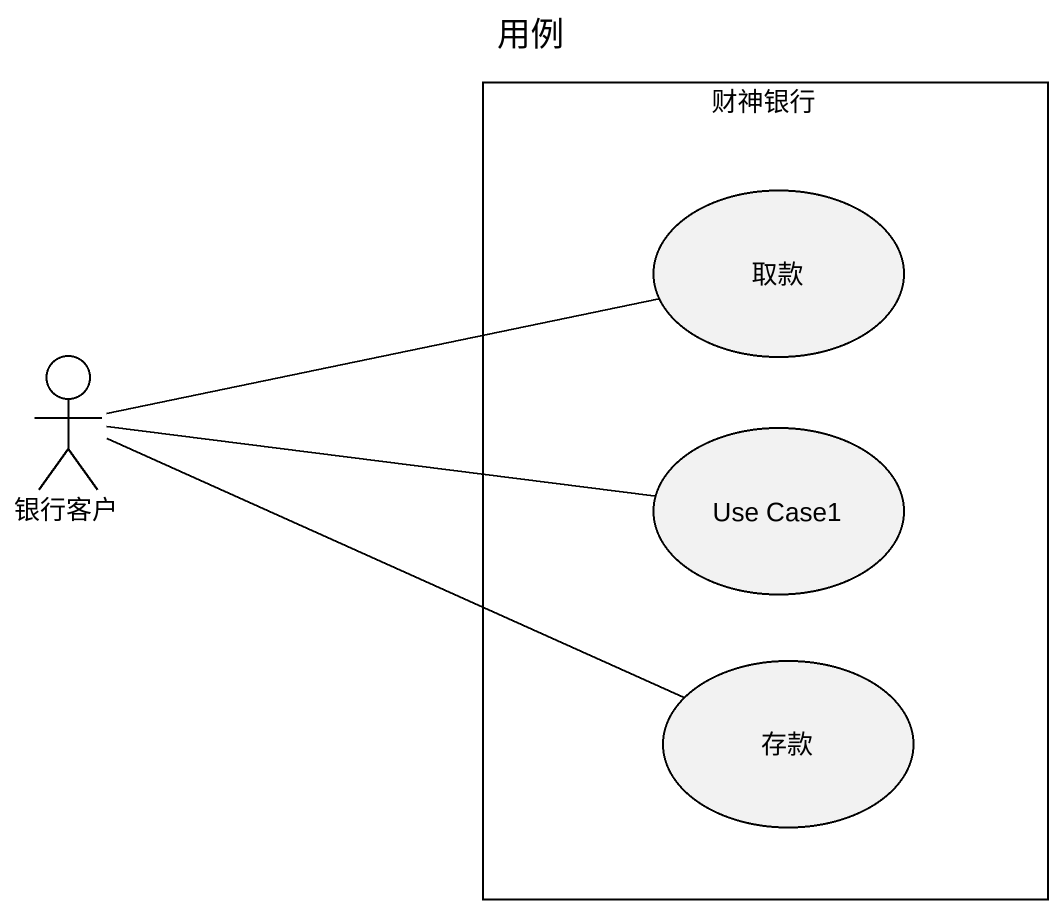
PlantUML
@startuml
title 用例
rectangle 财神银行 {
  usecase 取款
  usecase "Use Case1" as Use_Case1
  usecase 存款
}
actor 银行客户
银行客户 -right- 取款
银行客户 -right- Use_Case1
银行客户 -right- 存款
@enduml
